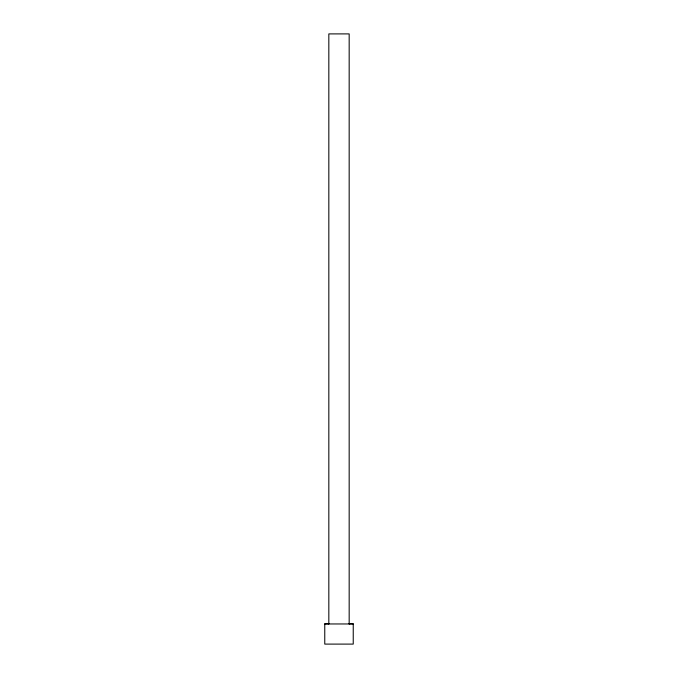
<?xml version="1.0" encoding="UTF-8"?>
<svg xmlns="http://www.w3.org/2000/svg" width="678" height="678" viewBox="0 0 678 678"><rect width="100%" height="100%" fill="white"/><g stroke="black" fill="none" stroke-linecap="round" stroke-linejoin="round"><path stroke-width="1.02" d="M328.83 623.76L324.762 623.76L324.762 644.1L353.238 644.1L353.238 623.76L349.17 623.76M324.762 623.963L353.238 623.963M349.17 623.963L349.17 33.9L328.83 33.9L328.83 623.963"/></g></svg>
